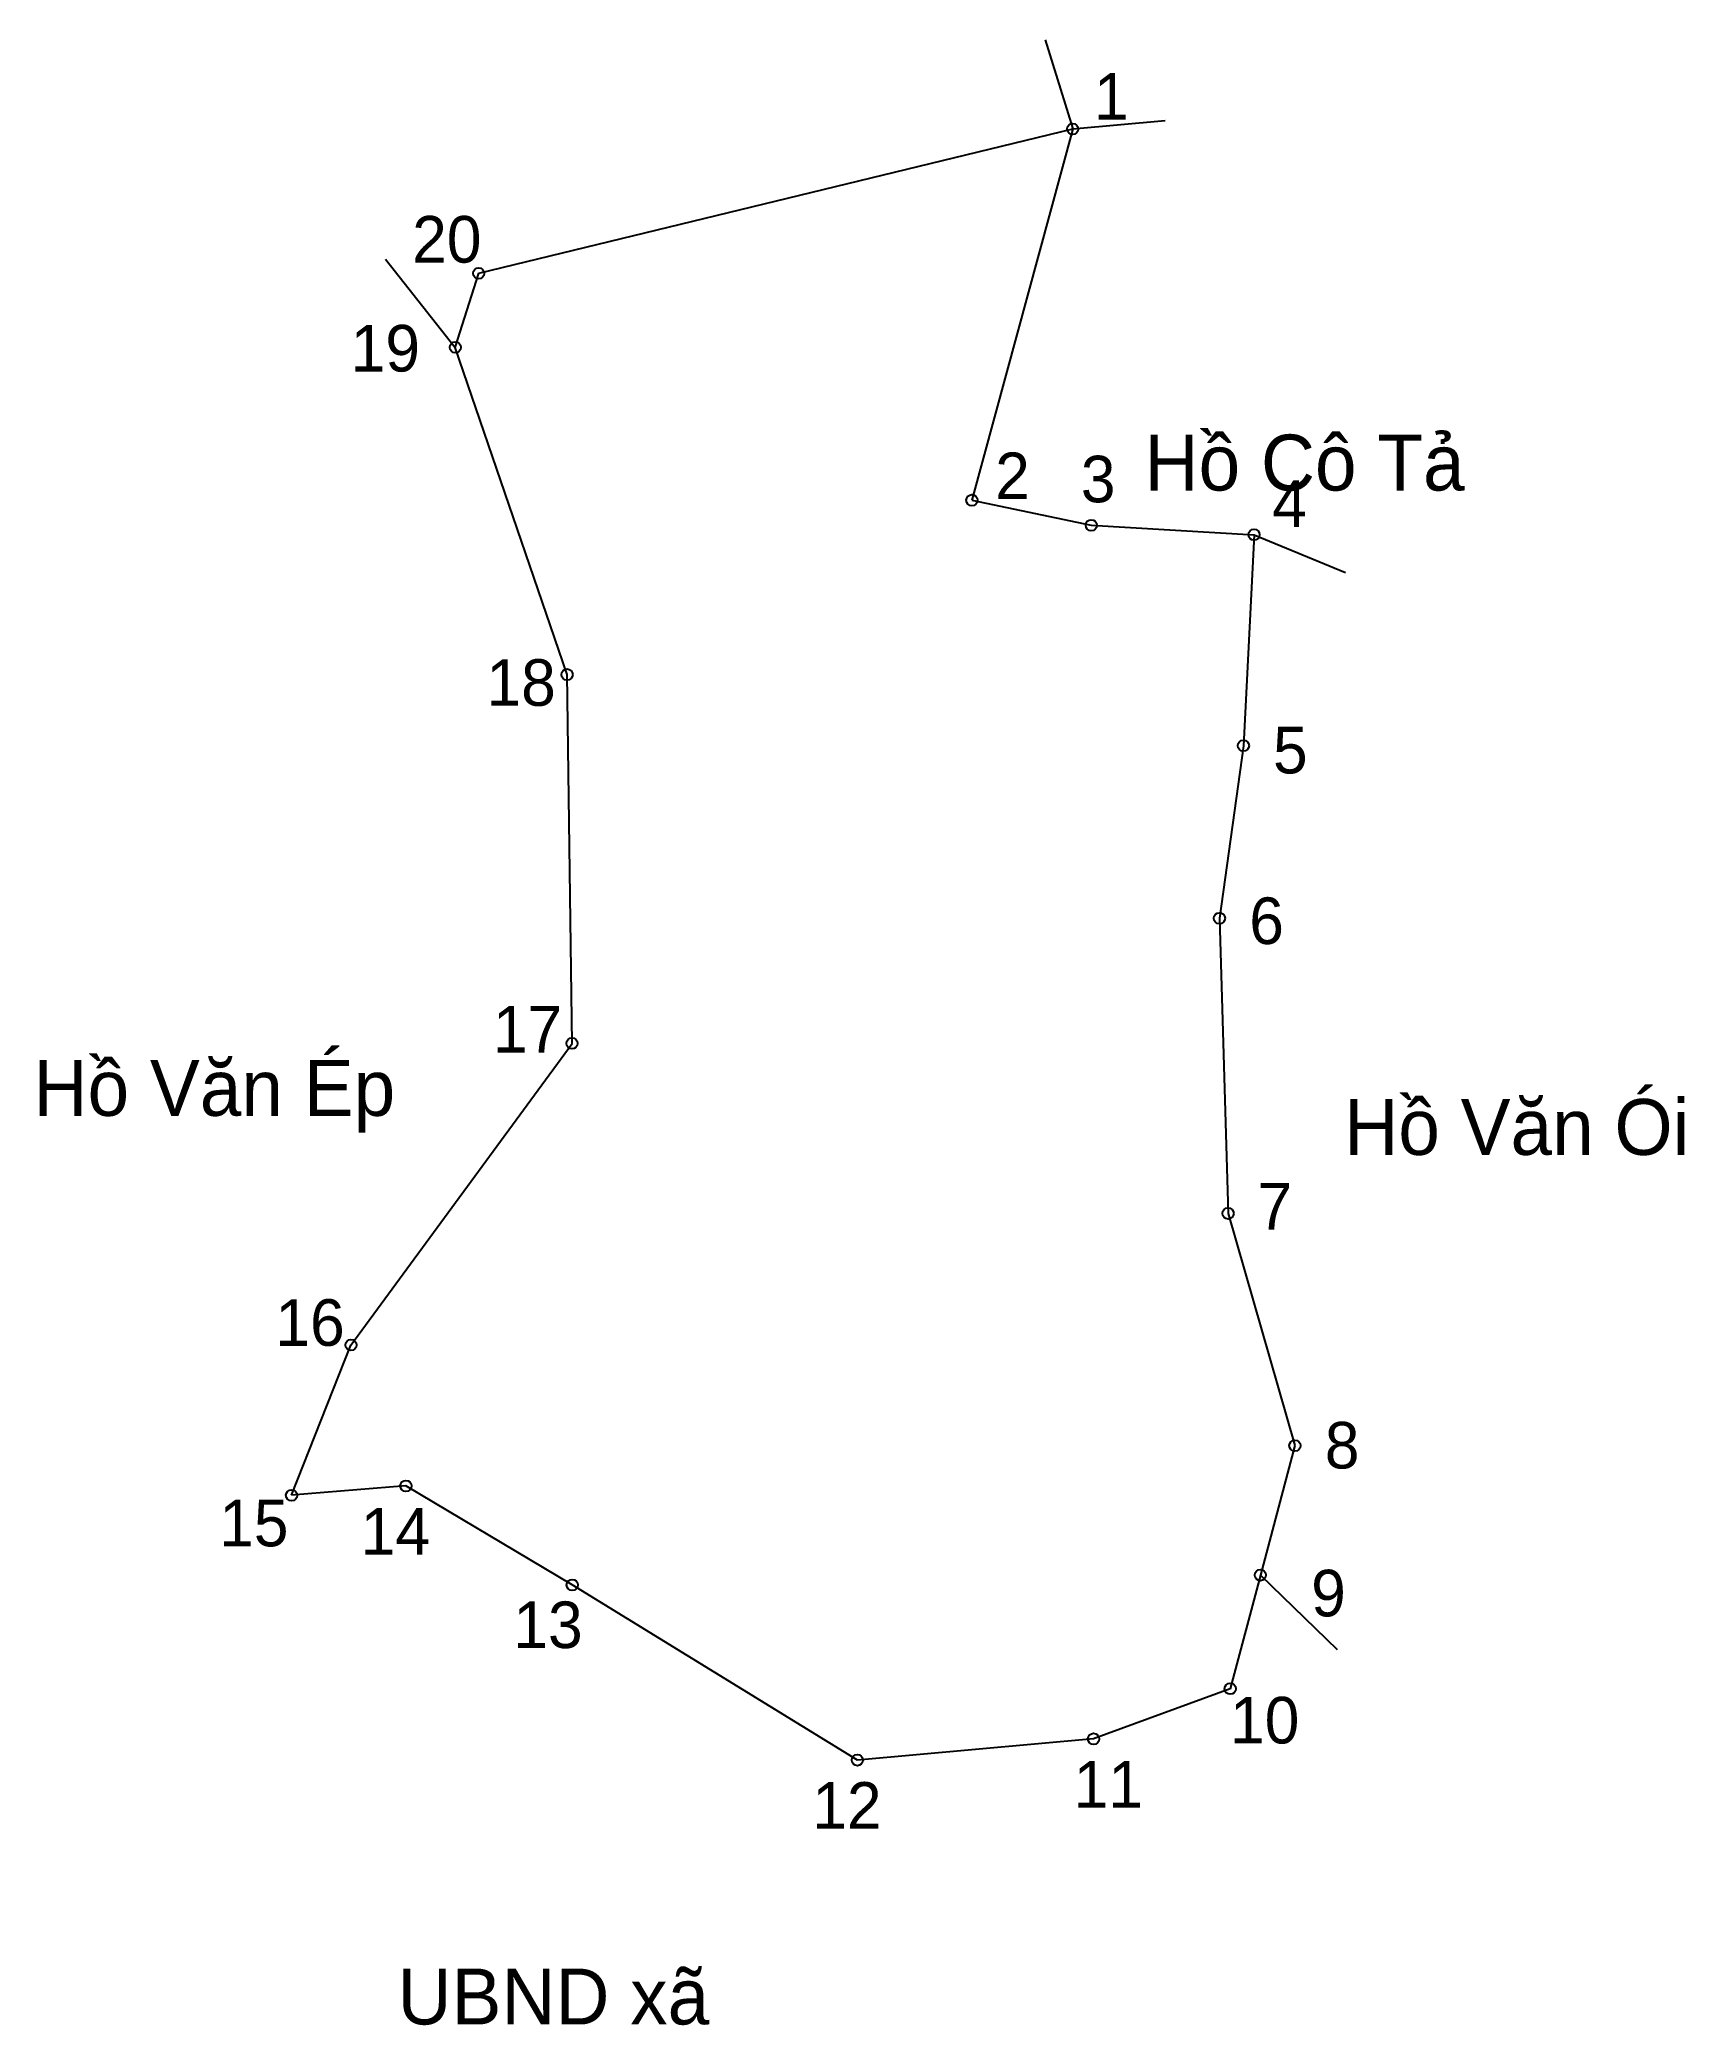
# Model space of a CAD drawing. Extents: x 546992 to 547177, y 1824564 to 1824788.
import ezdxf

# ---------------------------------------------------------------- set-up
doc = ezdxf.new("R2010")
doc.units = 0
for name, color, linetype in [('CanhThua', 7, 'Continuous'), ('MocDinhThua', 7, 'Continuous'), ('RauThua', 7, 'Continuous'), ('SoHieuDinhThua', 7, 'Continuous'), ('TenChuLanCan', 7, 'Continuous')]:
    doc.layers.add(name, color=color, linetype=linetype)

msp = doc.modelspace()

# ---------------------------------------------------------------- linework, layer by layer
at = {"layer": 'CanhThua'}
for p, q in [((547041.23, 1824761.93), (547108.3, 1824778.23)), ((547108.3, 1824778.23), (547096.92, 1824736.31)), ((547038.59, 1824753.57), (547041.23, 1824761.93)), ((547051.22, 1824716.62), (547038.59, 1824753.57)), ((547096.92, 1824736.31), (547110.4, 1824733.48)), ((547110.4, 1824733.48), (547128.78, 1824732.41)), ((547128.78, 1824732.41), (547127.58, 1824708.59)), ((547051.77, 1824674.97), (547051.22, 1824716.62)), ((547127.58, 1824708.59), (547124.87, 1824689.1)), ((547124.87, 1824689.1), (547125.85, 1824655.77)), ((547026.81, 1824640.91), (547051.77, 1824674.97)), ((547125.85, 1824655.77), (547133.39, 1824629.55)), ((547020.1, 1824623.94), (547026.81, 1824640.91)), ((547133.39, 1824629.55), (547129.49, 1824614.93)), ((547033.01, 1824625), (547020.1, 1824623.94)), ((547051.79, 1824613.82), (547033.01, 1824625)), ((547129.49, 1824614.93), (547126.09, 1824602.1)), ((547083.99, 1824594.04), (547051.79, 1824613.82)), ((547126.09, 1824602.1), (547110.66, 1824596.44)), ((547110.66, 1824596.44), (547083.99, 1824594.04))]:
    msp.add_line(p, q, dxfattribs=at)
at = {"layer": 'MocDinhThua'}
for centre in [(547108.3, 1824778.23), (547041.23, 1824761.93), (547038.59, 1824753.57), (547096.92, 1824736.31), (547110.4, 1824733.48), (547128.78, 1824732.41), (547051.22, 1824716.62), (547127.58, 1824708.59), (547124.87, 1824689.1), (547051.77, 1824674.97), (547125.85, 1824655.77), (547026.81, 1824640.91), (547133.39, 1824629.55), (547020.1, 1824623.94), (547033.01, 1824625), (547129.49, 1824614.93), (547051.79, 1824613.82), (547126.09, 1824602.1), (547110.66, 1824596.44), (547083.99, 1824594.04)]:
    msp.add_circle(centre, 0.631, dxfattribs=at)
at = {"layer": 'RauThua'}
for p, q in [((547105.2, 1824788.31), (547108.3, 1824778.23)), ((547108.3, 1824778.23), (547118.76, 1824779.18)), ((547030.7, 1824763.52), (547038.59, 1824753.57)), ((547128.78, 1824732.41), (547139.1, 1824728.16)), ((547129.49, 1824614.93), (547138.15, 1824606.54))]:
    msp.add_line(p, q, dxfattribs=at)

# ---------------------------------------------------------------- texts
at = {"layer": 'SoHieuDinhThua'}
for s, height, p in [('1', 5.26, (547110.7, 1824779.27)), ('20', 5.262, (547033.72, 1824763.14)), ('19', 5.262, (547026.78, 1824750.84)), ('2', 5.26, (547099.55, 1824736.43)), ('3', 5.26, (547109.22, 1824736.07)), ('4', 5.26, (547130.83, 1824733.29)), ('18', 5.262, (547042.11, 1824713.09)), ('5', 5.26, (547130.92, 1824705.46)), ('6', 5.26, (547128.24, 1824686.19)), ('17', 5.262, (547042.84, 1824673.94)), ('7', 5.26, (547129.18, 1824653.95)), ('16', 5.262, (547018.28, 1824640.82)), ('8', 5.26, (547136.77, 1824626.97)), ('15', 5.262, (547011.93, 1824618.18)), ('14', 5.262, (547027.91, 1824617.24)), ('9', 5.26, (547135.23, 1824610.27)), ('13', 5.262, (547045.15, 1824606.69)), ('10', 5.262, (547126.07, 1824595.92)), ('11', 5.262, (547108.4, 1824588.68)), ('12', 5.262, (547078.9, 1824586.29))]:
    msp.add_text(s, height=height, dxfattribs=at).set_placement(p)
at = {"layer": 'TenChuLanCan'}
for s, p in [('Hồ Cô Tả', (547116.42, 1824737.4)), ('Hồ Văn Ép', (546990.97, 1824666.79)), ('Hồ Văn Ói', (547138.97, 1824662.38)), ('UBND xã', (547032.07, 1824564.19))]:
    msp.add_text(s, height=6.314, dxfattribs=at).set_placement(p)

doc.saveas('drawing.dxf')
